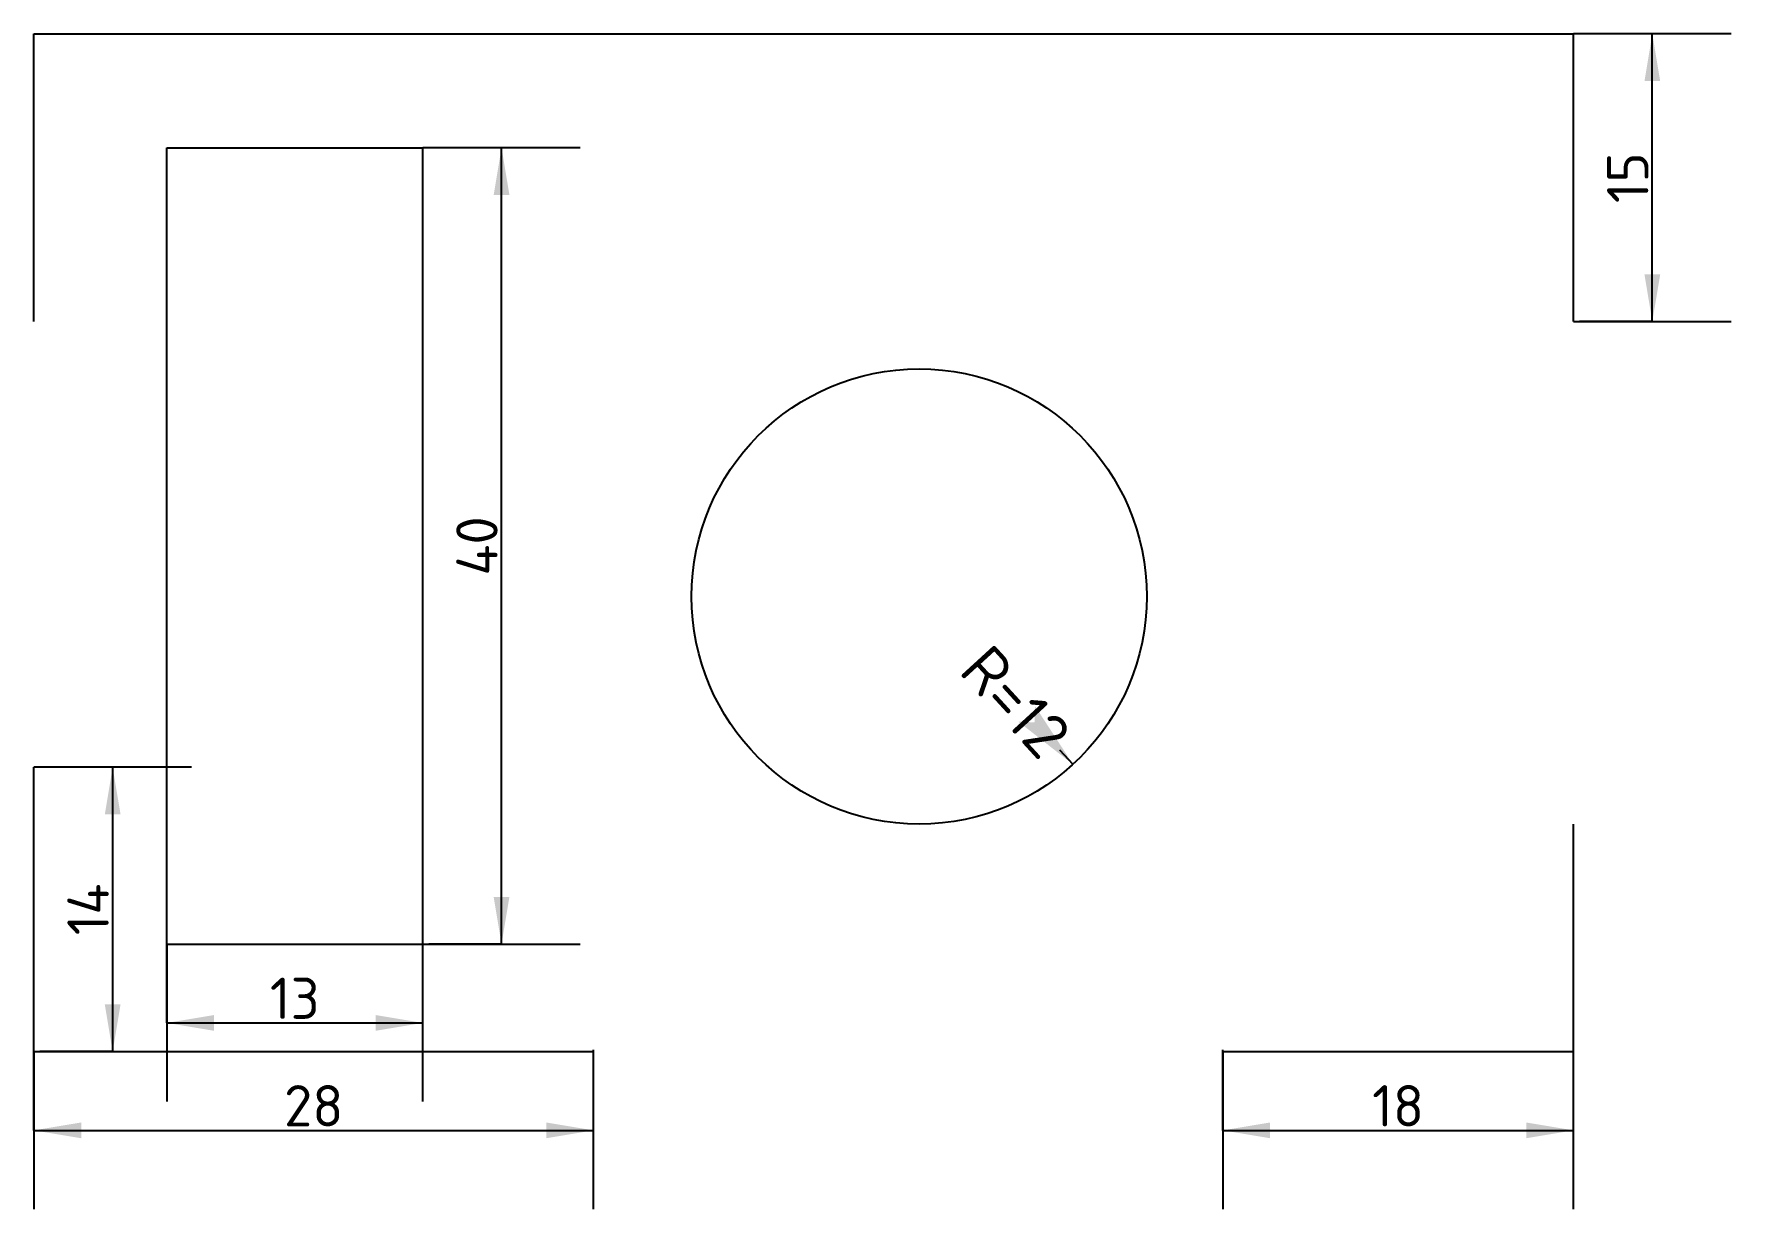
# Model space of a CAD drawing. Extents: x 0 to 86.2, y -8 to 51.7.
import ezdxf
from ezdxf.enums import TextEntityAlignment as Align

# ---------------------------------------------------------------- set-up
doc = ezdxf.new("R2010")
doc.units = 0
doc.layers.add('DIMENSIONS', color=1, linetype='CONTINUOUS')
doc.styles.add('ISOCPEUR', font='isocpeur.ttf')

# ---------------------------------------------------------------- blocks, each defined once
blk = doc.blocks.new('DIMTICK_ARROW')
at = {"color": 5}
blk.add_line((0, 0.5), (0, -0.5), dxfattribs=at)
at = {"color": 7}
blk.add_solid([(0, 0), (0.3, 0.05), (0.3, -0.05)], dxfattribs=at)
blk = doc.blocks.new('DIMTICK_RADIUS')
at = {"color": 7}
blk.add_solid([(0, 0), (0.3, 0.05), (0.3, -0.05), (0.25, 0)], dxfattribs=at)

msp = doc.modelspace()

# ---------------------------------------------------------------- linework, layer by layer
at = {"color": 3}
for p, q in [((0, 51.723), (78.227, 51.723)), ((0, 37.106), (0, 51.723)), ((0, 37.106), (0, 51.723)), ((0, 37.106), (0, 51.723)), ((0, 51.723), (78.227, 51.723)), ((78.227, 37.106), (78.227, 51.723)), ((78.227, 37.106), (78.227, 51.723)), ((78.227, 37.106), (78.227, 51.723)), ((6.746, 45.94), (19.758, 45.94)), ((6.746, 5.461), (6.746, 45.94)), ((6.746, 5.461), (6.746, 45.94)), ((6.746, 45.94), (19.758, 45.94)), ((19.758, 5.461), (19.758, 45.94)), ((19.758, 5.461), (19.758, 45.94)), ((19.758, 5.461), (19.758, 45.94)), ((0, 0), (0, 14.457)), ((0, 0), (0, 14.457)), ((0, 0), (0, 14.457)), ((78.227, 0), (78.227, 11.565)), ((78.227, 0), (78.227, 11.565)), ((6.746, 5.461), (19.758, 5.461)), ((6.746, 5.461), (19.758, 5.461)), ((6.746, 5.461), (19.758, 5.461)), ((0, 0), (28.432, 0)), ((0, 0), (28.432, 0)), ((0, 0), (28.432, 0)), ((60.397, 0), (78.227, 0)), ((60.397, 0), (78.227, 0)), ((60.397, 0), (78.227, 0))]:
    msp.add_line(p, q, dxfattribs=at)
msp.add_circle((44.977, 23.131), 11.565, dxfattribs=at)
at = {"layer": 'DIMENSIONS', "color": 5}
for p, q in [((82.227, 51.723), (78.527, 51.723)), ((82.227, 51.723), (78.527, 51.723)), ((82.227, 51.723), (78.527, 51.723)), ((82.227, 51.723), (78.527, 51.723)), ((82.227, 51.723), (78.527, 51.723)), ((82.227, 51.723), (78.527, 51.723)), ((82.227, 51.723), (78.527, 51.723)), ((82.227, 51.723), (78.527, 51.723)), ((82.227, 51.723), (78.527, 51.723)), ((82.227, 51.723), (78.527, 51.723)), ((82.227, 51.723), (78.527, 51.723)), ((82.227, 51.723), (78.527, 51.723)), ((82.227, 51.723), (78.527, 51.723)), ((82.227, 51.723), (78.527, 51.723)), ((82.227, 51.723), (78.527, 51.723)), ((82.227, 51.723), (78.527, 51.723)), ((82.227, 51.723), (78.527, 51.723)), ((82.227, 51.723), (78.527, 51.723)), ((82.227, 51.723), (78.527, 51.723)), ((82.227, 51.723), (78.527, 51.723)), ((82.227, 51.723), (78.527, 51.723)), ((82.227, 51.723), (78.527, 51.723)), ((82.227, 51.723), (78.527, 51.723)), ((82.227, 51.723), (78.527, 51.723)), ((82.227, 51.723), (78.527, 51.723)), ((82.227, 51.723), (78.527, 51.723)), ((82.227, 51.723), (78.527, 51.723)), ((82.227, 51.723), (78.527, 51.723)), ((82.227, 51.723), (78.527, 51.723)), ((23.758, 45.94), (20.058, 45.94)), ((23.758, 45.94), (20.058, 45.94)), ((23.758, 45.94), (20.058, 45.94)), ((23.758, 45.94), (20.058, 45.94)), ((23.758, 45.94), (20.058, 45.94)), ((23.758, 45.94), (20.058, 45.94)), ((23.758, 45.94), (20.058, 45.94)), ((23.758, 45.94), (20.058, 45.94)), ((23.758, 45.94), (20.058, 45.94)), ((23.758, 45.94), (20.058, 45.94)), ((23.758, 45.94), (20.058, 45.94)), ((23.758, 45.94), (20.058, 45.94)), ((23.758, 45.94), (20.058, 45.94)), ((23.758, 45.94), (20.058, 45.94)), ((23.758, 45.94), (20.058, 45.94)), ((23.758, 45.94), (20.058, 45.94)), ((23.758, 45.94), (20.058, 45.94)), ((23.758, 45.94), (20.058, 45.94)), ((23.758, 45.94), (20.058, 45.94)), ((23.758, 45.94), (20.058, 45.94)), ((23.758, 45.94), (20.058, 45.94)), ((23.758, 45.94), (20.058, 45.94)), ((23.758, 45.94), (20.058, 45.94)), ((23.758, 45.94), (20.058, 45.94)), ((23.758, 45.94), (20.058, 45.94)), ((23.758, 45.94), (20.058, 45.94)), ((23.758, 45.94), (20.058, 45.94)), ((23.758, 45.94), (20.058, 45.94)), ((23.758, 45.94), (20.058, 45.94)), ((23.758, 45.94), (20.058, 45.94)), ((23.758, 45.94), (20.058, 45.94)), ((23.758, 45.94), (20.058, 45.94)), ((23.758, 45.94), (20.058, 45.94)), ((23.758, 45.94), (20.058, 45.94)), ((23.758, 45.94), (20.058, 45.94)), ((23.758, 45.94), (20.058, 45.94)), ((23.758, 45.94), (20.058, 45.94)), ((23.758, 45.94), (20.058, 45.94)), ((23.758, 45.94), (20.058, 45.94)), ((23.758, 45.94), (20.058, 45.94)), ((23.758, 45.94), (20.058, 45.94)), ((82.227, 37.106), (78.527, 37.106)), ((82.227, 37.106), (78.527, 37.106)), ((82.227, 37.106), (78.527, 37.106)), ((82.227, 37.106), (78.527, 37.106)), ((82.227, 37.106), (78.527, 37.106)), ((82.227, 37.106), (78.527, 37.106)), ((82.227, 37.106), (78.527, 37.106)), ((82.227, 37.106), (78.527, 37.106)), ((82.227, 37.106), (78.527, 37.106)), ((82.227, 37.106), (78.527, 37.106)), ((82.227, 37.106), (78.527, 37.106)), ((82.227, 37.106), (78.527, 37.106)), ((82.227, 37.106), (78.527, 37.106)), ((82.227, 37.106), (78.527, 37.106)), ((82.227, 37.106), (78.527, 37.106)), ((82.227, 37.106), (78.527, 37.106)), ((82.227, 37.106), (78.527, 37.106)), ((82.227, 37.106), (78.527, 37.106)), ((82.227, 37.106), (78.527, 37.106)), ((82.227, 37.106), (78.527, 37.106)), ((82.227, 37.106), (78.527, 37.106)), ((82.227, 37.106), (78.527, 37.106)), ((82.227, 37.106), (78.527, 37.106)), ((82.227, 37.106), (78.527, 37.106)), ((82.227, 37.106), (78.527, 37.106)), ((82.227, 37.106), (78.527, 37.106)), ((82.227, 37.106), (78.527, 37.106)), ((82.227, 37.106), (78.527, 37.106)), ((82.227, 37.106), (78.527, 37.106)), ((4, 14.457), (0.3, 14.457)), ((4, 14.457), (0.3, 14.457)), ((4, 14.457), (0.3, 14.457)), ((4, 14.457), (0.3, 14.457)), ((4, 14.457), (0.3, 14.457)), ((4, 14.457), (0.3, 14.457)), ((4, 14.457), (0.3, 14.457)), ((4, 14.457), (0.3, 14.457)), ((4, 14.457), (0.3, 14.457)), ((4, 14.457), (0.3, 14.457)), ((4, 14.457), (0.3, 14.457)), ((4, 14.457), (0.3, 14.457)), ((4, 14.457), (0.3, 14.457)), ((4, 14.457), (0.3, 14.457)), ((4, 14.457), (0.3, 14.457)), ((4, 14.457), (0.3, 14.457)), ((4, 14.457), (0.3, 14.457)), ((6.746, 1.461), (6.746, 5.561)), ((6.746, 1.461), (6.746, 5.561)), ((6.746, 1.461), (6.746, 5.561)), ((6.746, 1.461), (6.746, 5.561)), ((6.746, 1.461), (6.746, 5.561)), ((6.746, 1.461), (6.746, 5.561)), ((6.746, 1.461), (6.746, 5.561)), ((6.746, 1.461), (6.746, 5.561)), ((6.746, 1.461), (6.746, 5.561)), ((6.746, 1.461), (6.746, 5.561)), ((6.746, 1.461), (6.746, 5.561)), ((6.746, 1.461), (6.746, 5.561)), ((6.746, 1.461), (6.746, 5.561)), ((6.746, 1.461), (6.746, 5.561)), ((6.746, 1.461), (6.746, 5.561)), ((6.746, 1.461), (6.746, 5.561)), ((6.746, 1.461), (6.746, 5.561)), ((6.746, 1.461), (6.746, 5.561)), ((6.746, 1.461), (6.746, 5.561)), ((6.746, 1.461), (6.746, 5.561)), ((6.746, 1.461), (6.746, 5.561)), ((6.746, 1.461), (6.746, 5.561)), ((6.746, 1.461), (6.746, 5.561)), ((19.758, 1.461), (19.758, 5.561)), ((19.758, 1.461), (19.758, 5.561)), ((19.758, 1.461), (19.758, 5.561)), ((19.758, 1.461), (19.758, 5.561)), ((19.758, 1.461), (19.758, 5.561)), ((19.758, 1.461), (19.758, 5.561)), ((19.758, 1.461), (19.758, 5.561)), ((19.758, 1.461), (19.758, 5.561)), ((19.758, 1.461), (19.758, 5.561)), ((19.758, 1.461), (19.758, 5.561)), ((19.758, 1.461), (19.758, 5.561)), ((19.758, 1.461), (19.758, 5.561)), ((19.758, 1.461), (19.758, 5.561)), ((19.758, 1.461), (19.758, 5.561)), ((19.758, 1.461), (19.758, 5.561)), ((19.758, 1.461), (19.758, 5.561)), ((19.758, 1.461), (19.758, 5.561)), ((19.758, 1.461), (19.758, 5.561)), ((19.758, 1.461), (19.758, 5.561)), ((19.758, 1.461), (19.758, 5.561)), ((19.758, 1.461), (19.758, 5.561)), ((19.758, 1.461), (19.758, 5.561)), ((19.758, 1.461), (19.758, 5.561)), ((23.758, 5.461), (20.058, 5.461)), ((23.758, 5.461), (20.058, 5.461)), ((23.758, 5.461), (20.058, 5.461)), ((23.758, 5.461), (20.058, 5.461)), ((23.758, 5.461), (20.058, 5.461)), ((23.758, 5.461), (20.058, 5.461)), ((23.758, 5.461), (20.058, 5.461)), ((23.758, 5.461), (20.058, 5.461)), ((23.758, 5.461), (20.058, 5.461)), ((23.758, 5.461), (20.058, 5.461)), ((23.758, 5.461), (20.058, 5.461)), ((23.758, 5.461), (20.058, 5.461)), ((23.758, 5.461), (20.058, 5.461)), ((23.758, 5.461), (20.058, 5.461)), ((23.758, 5.461), (20.058, 5.461)), ((23.758, 5.461), (20.058, 5.461)), ((23.758, 5.461), (20.058, 5.461)), ((23.758, 5.461), (20.058, 5.461)), ((23.758, 5.461), (20.058, 5.461)), ((23.758, 5.461), (20.058, 5.461)), ((23.758, 5.461), (20.058, 5.461)), ((23.758, 5.461), (20.058, 5.461)), ((23.758, 5.461), (20.058, 5.461)), ((23.758, 5.461), (20.058, 5.461)), ((23.758, 5.461), (20.058, 5.461)), ((23.758, 5.461), (20.058, 5.461)), ((23.758, 5.461), (20.058, 5.461)), ((23.758, 5.461), (20.058, 5.461)), ((23.758, 5.461), (20.058, 5.461)), ((23.758, 5.461), (20.058, 5.461)), ((23.758, 5.461), (20.058, 5.461)), ((23.758, 5.461), (20.058, 5.461)), ((23.758, 5.461), (20.058, 5.461)), ((23.758, 5.461), (20.058, 5.461)), ((23.758, 5.461), (20.058, 5.461)), ((23.758, 5.461), (20.058, 5.461)), ((23.758, 5.461), (20.058, 5.461)), ((23.758, 5.461), (20.058, 5.461)), ((23.758, 5.461), (20.058, 5.461)), ((23.758, 5.461), (20.058, 5.461)), ((23.758, 5.461), (20.058, 5.461)), ((0, -4), (0, 0.1)), ((0, -4), (0, 0.1)), ((0, -4), (0, 0.1)), ((0, -4), (0, 0.1)), ((0, -4), (0, 0.1)), ((0, -4), (0, 0.1)), ((0, -4), (0, 0.1)), ((0, -4), (0, 0.1)), ((0, -4), (0, 0.1)), ((0, -4), (0, 0.1)), ((0, -4), (0, 0.1)), ((0, -4), (0, 0.1)), ((0, -4), (0, 0.1)), ((0, -4), (0, 0.1)), ((0, -4), (0, 0.1)), ((0, -4), (0, 0.1)), ((0, -4), (0, 0.1)), ((0, -4), (0, 0.1)), ((0, -4), (0, 0.1)), ((0, -4), (0, 0.1)), ((0, -4), (0, 0.1)), ((0, -4), (0, 0.1)), ((0, -4), (0, 0.1)), ((0, -4), (0, 0.1)), ((0, -4), (0, 0.1)), ((0, -4), (0, 0.1)), ((0, -4), (0, 0.1)), ((0, -4), (0, 0.1)), ((0, -4), (0, 0.1)), ((0, -4), (0, 0.1)), ((0, -4), (0, 0.1)), ((0, -4), (0, 0.1)), ((0, -4), (0, 0.1)), ((0, -4), (0, 0.1)), ((0, -4), (0, 0.1)), ((0, -4), (0, 0.1)), ((0, -4), (0, 0.1)), ((0, -4), (0, 0.1)), ((0, -4), (0, 0.1)), ((0, -4), (0, 0.1)), ((0, -4), (0, 0.1)), ((0, -4), (0, 0.1)), ((0, -4), (0, 0.1)), ((0, -4), (0, 0.1)), ((0, -4), (0, 0.1)), ((0, -4), (0, 0.1)), ((0, -4), (0, 0.1)), ((0, -4), (0, 0.1)), ((0, -4), (0, 0.1)), ((0, -4), (0, 0.1)), ((0, -4), (0, 0.1)), ((0, -4), (0, 0.1)), ((0, -4), (0, 0.1)), ((0, -4), (0, 0.1)), ((0, -4), (0, 0.1)), ((0, -4), (0, 0.1)), ((0, -4), (0, 0.1)), ((28.432, -4), (28.432, 0.1)), ((28.432, -4), (28.432, 0.1)), ((28.432, -4), (28.432, 0.1)), ((28.432, -4), (28.432, 0.1)), ((28.432, -4), (28.432, 0.1)), ((28.432, -4), (28.432, 0.1)), ((28.432, -4), (28.432, 0.1)), ((28.432, -4), (28.432, 0.1)), ((28.432, -4), (28.432, 0.1)), ((28.432, -4), (28.432, 0.1)), ((28.432, -4), (28.432, 0.1)), ((28.432, -4), (28.432, 0.1)), ((28.432, -4), (28.432, 0.1)), ((28.432, -4), (28.432, 0.1)), ((28.432, -4), (28.432, 0.1)), ((28.432, -4), (28.432, 0.1)), ((28.432, -4), (28.432, 0.1)), ((28.432, -4), (28.432, 0.1)), ((28.432, -4), (28.432, 0.1)), ((28.432, -4), (28.432, 0.1)), ((28.432, -4), (28.432, 0.1)), ((28.432, -4), (28.432, 0.1)), ((28.432, -4), (28.432, 0.1)), ((28.432, -4), (28.432, 0.1)), ((28.432, -4), (28.432, 0.1)), ((28.432, -4), (28.432, 0.1)), ((28.432, -4), (28.432, 0.1)), ((28.432, -4), (28.432, 0.1)), ((28.432, -4), (28.432, 0.1)), ((28.432, -4), (28.432, 0.1)), ((28.432, -4), (28.432, 0.1)), ((28.432, -4), (28.432, 0.1)), ((28.432, -4), (28.432, 0.1)), ((28.432, -4), (28.432, 0.1)), ((28.432, -4), (28.432, 0.1)), ((28.432, -4), (28.432, 0.1)), ((28.432, -4), (28.432, 0.1)), ((28.432, -4), (28.432, 0.1)), ((28.432, -4), (28.432, 0.1)), ((28.432, -4), (28.432, 0.1)), ((28.432, -4), (28.432, 0.1)), ((28.432, -4), (28.432, 0.1)), ((28.432, -4), (28.432, 0.1)), ((28.432, -4), (28.432, 0.1)), ((28.432, -4), (28.432, 0.1)), ((28.432, -4), (28.432, 0.1)), ((28.432, -4), (28.432, 0.1)), ((28.432, -4), (28.432, 0.1)), ((28.432, -4), (28.432, 0.1)), ((28.432, -4), (28.432, 0.1)), ((28.432, -4), (28.432, 0.1)), ((28.432, -4), (28.432, 0.1)), ((28.432, -4), (28.432, 0.1)), ((28.432, -4), (28.432, 0.1)), ((28.432, -4), (28.432, 0.1)), ((28.432, -4), (28.432, 0.1)), ((28.432, -4), (28.432, 0.1)), ((60.397, -4), (60.397, 0.1)), ((60.397, -4), (60.397, 0.1)), ((60.397, -4), (60.397, 0.1)), ((60.397, -4), (60.397, 0.1)), ((60.397, -4), (60.397, 0.1)), ((60.397, -4), (60.397, 0.1)), ((60.397, -4), (60.397, 0.1)), ((60.397, -4), (60.397, 0.1)), ((60.397, -4), (60.397, 0.1)), ((60.397, -4), (60.397, 0.1)), ((60.397, -4), (60.397, 0.1)), ((60.397, -4), (60.397, 0.1)), ((60.397, -4), (60.397, 0.1)), ((60.397, -4), (60.397, 0.1)), ((60.397, -4), (60.397, 0.1)), ((60.397, -4), (60.397, 0.1)), ((60.397, -4), (60.397, 0.1)), ((60.397, -4), (60.397, 0.1)), ((60.397, -4), (60.397, 0.1)), ((60.397, -4), (60.397, 0.1)), ((60.397, -4), (60.397, 0.1)), ((60.397, -4), (60.397, 0.1)), ((60.397, -4), (60.397, 0.1)), ((60.397, -4), (60.397, 0.1)), ((60.397, -4), (60.397, 0.1)), ((78.227, -4), (78.227, 0.1)), ((78.227, -4), (78.227, 0.1)), ((78.227, -4), (78.227, 0.1)), ((78.227, -4), (78.227, 0.1)), ((78.227, -4), (78.227, 0.1)), ((78.227, -4), (78.227, 0.1)), ((78.227, -4), (78.227, 0.1)), ((78.227, -4), (78.227, 0.1)), ((78.227, -4), (78.227, 0.1)), ((78.227, -4), (78.227, 0.1)), ((78.227, -4), (78.227, 0.1)), ((78.227, -4), (78.227, 0.1)), ((78.227, -4), (78.227, 0.1)), ((78.227, -4), (78.227, 0.1)), ((78.227, -4), (78.227, 0.1)), ((78.227, -4), (78.227, 0.1)), ((78.227, -4), (78.227, 0.1)), ((78.227, -4), (78.227, 0.1)), ((78.227, -4), (78.227, 0.1)), ((78.227, -4), (78.227, 0.1)), ((78.227, -4), (78.227, 0.1)), ((78.227, -4), (78.227, 0.1)), ((78.227, -4), (78.227, 0.1)), ((78.227, -4), (78.227, 0.1)), ((78.227, -4), (78.227, 0.1)), ((4, 0), (0.3, 0)), ((4, 0), (0.3, 0)), ((4, 0), (0.3, 0)), ((4, 0), (0.3, 0)), ((4, 0), (0.3, 0)), ((4, 0), (0.3, 0)), ((4, 0), (0.3, 0)), ((4, 0), (0.3, 0)), ((4, 0), (0.3, 0)), ((4, 0), (0.3, 0)), ((4, 0), (0.3, 0)), ((4, 0), (0.3, 0)), ((4, 0), (0.3, 0)), ((4, 0), (0.3, 0)), ((4, 0), (0.3, 0)), ((4, 0), (0.3, 0)), ((4, 0), (0.3, 0))]:
    msp.add_line(p, q, dxfattribs=at)
at = {"layer": 'DIMENSIONS', "color": 7}
for p, q in [((82.227, 37.106), (82.227, 51.723)), ((82.227, 37.106), (82.227, 51.723)), ((82.227, 37.106), (82.227, 51.723)), ((82.227, 37.106), (82.227, 51.723)), ((82.227, 37.106), (82.227, 51.723)), ((82.227, 37.106), (82.227, 51.723)), ((82.227, 37.106), (82.227, 51.723)), ((82.227, 37.106), (82.227, 51.723)), ((82.227, 37.106), (82.227, 51.723)), ((82.227, 37.106), (82.227, 51.723)), ((82.227, 37.106), (82.227, 51.723)), ((82.227, 37.106), (82.227, 51.723)), ((82.227, 37.106), (82.227, 51.723)), ((82.227, 37.106), (82.227, 51.723)), ((82.227, 37.106), (82.227, 51.723)), ((82.227, 37.106), (82.227, 51.723)), ((82.227, 37.106), (82.227, 51.723)), ((82.227, 37.106), (82.227, 51.723)), ((82.227, 37.106), (82.227, 51.723)), ((82.227, 37.106), (82.227, 51.723)), ((82.227, 37.106), (82.227, 51.723)), ((82.227, 37.106), (82.227, 51.723)), ((82.227, 37.106), (82.227, 51.723)), ((82.227, 37.106), (82.227, 51.723)), ((82.227, 37.106), (82.227, 51.723)), ((82.227, 37.106), (82.227, 51.723)), ((82.227, 37.106), (82.227, 51.723)), ((82.227, 37.106), (82.227, 51.723)), ((82.227, 37.106), (82.227, 51.723)), ((23.758, 5.461), (23.758, 45.94)), ((23.758, 5.461), (23.758, 45.94)), ((23.758, 5.461), (23.758, 45.94)), ((23.758, 5.461), (23.758, 45.94)), ((23.758, 5.461), (23.758, 45.94)), ((23.758, 5.461), (23.758, 45.94)), ((23.758, 5.461), (23.758, 45.94)), ((23.758, 5.461), (23.758, 45.94)), ((23.758, 5.461), (23.758, 45.94)), ((23.758, 5.461), (23.758, 45.94)), ((23.758, 5.461), (23.758, 45.94)), ((23.758, 5.461), (23.758, 45.94)), ((23.758, 5.461), (23.758, 45.94)), ((23.758, 5.461), (23.758, 45.94)), ((23.758, 5.461), (23.758, 45.94)), ((23.758, 5.461), (23.758, 45.94)), ((23.758, 5.461), (23.758, 45.94)), ((23.758, 5.461), (23.758, 45.94)), ((23.758, 5.461), (23.758, 45.94)), ((23.758, 5.461), (23.758, 45.94)), ((23.758, 5.461), (23.758, 45.94)), ((23.758, 5.461), (23.758, 45.94)), ((23.758, 5.461), (23.758, 45.94)), ((23.758, 5.461), (23.758, 45.94)), ((23.758, 5.461), (23.758, 45.94)), ((23.758, 5.461), (23.758, 45.94)), ((23.758, 5.461), (23.758, 45.94)), ((23.758, 5.461), (23.758, 45.94)), ((23.758, 5.461), (23.758, 45.94)), ((23.758, 5.461), (23.758, 45.94)), ((23.758, 5.461), (23.758, 45.94)), ((23.758, 5.461), (23.758, 45.94)), ((23.758, 5.461), (23.758, 45.94)), ((23.758, 5.461), (23.758, 45.94)), ((23.758, 5.461), (23.758, 45.94)), ((23.758, 5.461), (23.758, 45.94)), ((23.758, 5.461), (23.758, 45.94)), ((23.758, 5.461), (23.758, 45.94)), ((23.758, 5.461), (23.758, 45.94)), ((23.758, 5.461), (23.758, 45.94)), ((23.758, 5.461), (23.758, 45.94)), ((52.113, 15.34), (52.789, 14.603)), ((4, 0), (4, 14.457)), ((4, 0), (4, 14.457)), ((4, 0), (4, 14.457)), ((4, 0), (4, 14.457)), ((4, 0), (4, 14.457)), ((4, 0), (4, 14.457)), ((4, 0), (4, 14.457)), ((4, 0), (4, 14.457)), ((4, 0), (4, 14.457)), ((4, 0), (4, 14.457)), ((4, 0), (4, 14.457)), ((4, 0), (4, 14.457)), ((4, 0), (4, 14.457)), ((4, 0), (4, 14.457)), ((4, 0), (4, 14.457)), ((4, 0), (4, 14.457)), ((4, 0), (4, 14.457)), ((6.746, 1.461), (19.758, 1.461)), ((6.746, 1.461), (19.758, 1.461)), ((6.746, 1.461), (19.758, 1.461)), ((6.746, 1.461), (19.758, 1.461)), ((6.746, 1.461), (19.758, 1.461)), ((6.746, 1.461), (19.758, 1.461)), ((6.746, 1.461), (19.758, 1.461)), ((6.746, 1.461), (19.758, 1.461)), ((6.746, 1.461), (19.758, 1.461)), ((6.746, 1.461), (19.758, 1.461)), ((6.746, 1.461), (19.758, 1.461)), ((6.746, 1.461), (19.758, 1.461)), ((6.746, 1.461), (19.758, 1.461)), ((6.746, 1.461), (19.758, 1.461)), ((6.746, 1.461), (19.758, 1.461)), ((6.746, 1.461), (19.758, 1.461)), ((6.746, 1.461), (19.758, 1.461)), ((6.746, 1.461), (19.758, 1.461)), ((6.746, 1.461), (19.758, 1.461)), ((6.746, 1.461), (19.758, 1.461)), ((6.746, 1.461), (19.758, 1.461)), ((6.746, 1.461), (19.758, 1.461)), ((6.746, 1.461), (19.758, 1.461)), ((0, -4), (28.432, -4)), ((0, -4), (28.432, -4)), ((0, -4), (28.432, -4)), ((0, -4), (28.432, -4)), ((0, -4), (28.432, -4)), ((0, -4), (28.432, -4)), ((0, -4), (28.432, -4)), ((0, -4), (28.432, -4)), ((0, -4), (28.432, -4)), ((0, -4), (28.432, -4)), ((0, -4), (28.432, -4)), ((0, -4), (28.432, -4)), ((0, -4), (28.432, -4)), ((0, -4), (28.432, -4)), ((0, -4), (28.432, -4)), ((0, -4), (28.432, -4)), ((0, -4), (28.432, -4)), ((0, -4), (28.432, -4)), ((0, -4), (28.432, -4)), ((0, -4), (28.432, -4)), ((0, -4), (28.432, -4)), ((0, -4), (28.432, -4)), ((0, -4), (28.432, -4)), ((0, -4), (28.432, -4)), ((0, -4), (28.432, -4)), ((0, -4), (28.432, -4)), ((0, -4), (28.432, -4)), ((0, -4), (28.432, -4)), ((0, -4), (28.432, -4)), ((0, -4), (28.432, -4)), ((0, -4), (28.432, -4)), ((0, -4), (28.432, -4)), ((0, -4), (28.432, -4)), ((0, -4), (28.432, -4)), ((0, -4), (28.432, -4)), ((0, -4), (28.432, -4)), ((0, -4), (28.432, -4)), ((0, -4), (28.432, -4)), ((0, -4), (28.432, -4)), ((0, -4), (28.432, -4)), ((0, -4), (28.432, -4)), ((0, -4), (28.432, -4)), ((0, -4), (28.432, -4)), ((0, -4), (28.432, -4)), ((0, -4), (28.432, -4)), ((0, -4), (28.432, -4)), ((0, -4), (28.432, -4)), ((0, -4), (28.432, -4)), ((0, -4), (28.432, -4)), ((0, -4), (28.432, -4)), ((0, -4), (28.432, -4)), ((0, -4), (28.432, -4)), ((0, -4), (28.432, -4)), ((0, -4), (28.432, -4)), ((0, -4), (28.432, -4)), ((0, -4), (28.432, -4)), ((0, -4), (28.432, -4)), ((60.397, -4), (78.227, -4)), ((60.397, -4), (78.227, -4)), ((60.397, -4), (78.227, -4)), ((60.397, -4), (78.227, -4)), ((60.397, -4), (78.227, -4)), ((60.397, -4), (78.227, -4)), ((60.397, -4), (78.227, -4)), ((60.397, -4), (78.227, -4)), ((60.397, -4), (78.227, -4)), ((60.397, -4), (78.227, -4)), ((60.397, -4), (78.227, -4)), ((60.397, -4), (78.227, -4)), ((60.397, -4), (78.227, -4)), ((60.397, -4), (78.227, -4)), ((60.397, -4), (78.227, -4)), ((60.397, -4), (78.227, -4)), ((60.397, -4), (78.227, -4)), ((60.397, -4), (78.227, -4)), ((60.397, -4), (78.227, -4)), ((60.397, -4), (78.227, -4)), ((60.397, -4), (78.227, -4)), ((60.397, -4), (78.227, -4)), ((60.397, -4), (78.227, -4)), ((60.397, -4), (78.227, -4)), ((60.397, -4), (78.227, -4))]:
    msp.add_line(p, q, dxfattribs=at)

# ---------------------------------------------------------------- block references
at = {"layer": 'DIMENSIONS'}
for name, p, xscale, yscale, rotation in [('DIMTICK_ARROW', (82.227, 51.723), 8, 8, 270), ('DIMTICK_ARROW', (82.227, 51.723), 8, 8, 270), ('DIMTICK_ARROW', (82.227, 51.723), 8, 8, 270), ('DIMTICK_ARROW', (82.227, 51.723), 8, 8, 270), ('DIMTICK_ARROW', (82.227, 51.723), 8, 8, 270), ('DIMTICK_ARROW', (82.227, 51.723), 8, 8, 270), ('DIMTICK_ARROW', (82.227, 51.723), 8, 8, 270), ('DIMTICK_ARROW', (82.227, 51.723), 8, 8, 270), ('DIMTICK_ARROW', (82.227, 51.723), 8, 8, 270), ('DIMTICK_ARROW', (82.227, 51.723), 8, 8, 270), ('DIMTICK_ARROW', (82.227, 51.723), 8, 8, 270), ('DIMTICK_ARROW', (82.227, 51.723), 8, 8, 270), ('DIMTICK_ARROW', (82.227, 51.723), 8, 8, 270), ('DIMTICK_ARROW', (82.227, 51.723), 8, 8, 270), ('DIMTICK_ARROW', (82.227, 51.723), 8, 8, 270), ('DIMTICK_ARROW', (82.227, 51.723), 8, 8, 270), ('DIMTICK_ARROW', (82.227, 51.723), 8, 8, 270), ('DIMTICK_ARROW', (82.227, 51.723), 8, 8, 270), ('DIMTICK_ARROW', (82.227, 51.723), 8, 8, 270), ('DIMTICK_ARROW', (82.227, 51.723), 8, 8, 270), ('DIMTICK_ARROW', (82.227, 51.723), 8, 8, 270), ('DIMTICK_ARROW', (82.227, 51.723), 8, 8, 270), ('DIMTICK_ARROW', (82.227, 51.723), 8, 8, 270), ('DIMTICK_ARROW', (82.227, 51.723), 8, 8, 270), ('DIMTICK_ARROW', (82.227, 51.723), 8, 8, 270), ('DIMTICK_ARROW', (82.227, 51.723), 8, 8, 270), ('DIMTICK_ARROW', (82.227, 51.723), 8, 8, 270), ('DIMTICK_ARROW', (82.227, 51.723), 8, 8, 270), ('DIMTICK_ARROW', (82.227, 51.723), 8, 8, 270), ('DIMTICK_ARROW', (23.758, 45.94), 8, 8, 270), ('DIMTICK_ARROW', (23.758, 45.94), 8, 8, 270), ('DIMTICK_ARROW', (23.758, 45.94), 8, 8, 270), ('DIMTICK_ARROW', (23.758, 45.94), 8, 8, 270), ('DIMTICK_ARROW', (23.758, 45.94), 8, 8, 270), ('DIMTICK_ARROW', (23.758, 45.94), 8, 8, 270), ('DIMTICK_ARROW', (23.758, 45.94), 8, 8, 270), ('DIMTICK_ARROW', (23.758, 45.94), 8, 8, 270), ('DIMTICK_ARROW', (23.758, 45.94), 8, 8, 270), ('DIMTICK_ARROW', (23.758, 45.94), 8, 8, 270), ('DIMTICK_ARROW', (23.758, 45.94), 8, 8, 270), ('DIMTICK_ARROW', (23.758, 45.94), 8, 8, 270), ('DIMTICK_ARROW', (23.758, 45.94), 8, 8, 270), ('DIMTICK_ARROW', (23.758, 45.94), 8, 8, 270), ('DIMTICK_ARROW', (23.758, 45.94), 8, 8, 270), ('DIMTICK_ARROW', (23.758, 45.94), 8, 8, 270), ('DIMTICK_ARROW', (23.758, 45.94), 8, 8, 270), ('DIMTICK_ARROW', (23.758, 45.94), 8, 8, 270), ('DIMTICK_ARROW', (23.758, 45.94), 8, 8, 270), ('DIMTICK_ARROW', (23.758, 45.94), 8, 8, 270), ('DIMTICK_ARROW', (23.758, 45.94), 8, 8, 270), ('DIMTICK_ARROW', (23.758, 45.94), 8, 8, 270), ('DIMTICK_ARROW', (23.758, 45.94), 8, 8, 270), ('DIMTICK_ARROW', (23.758, 45.94), 8, 8, 270), ('DIMTICK_ARROW', (23.758, 45.94), 8, 8, 270), ('DIMTICK_ARROW', (23.758, 45.94), 8, 8, 270), ('DIMTICK_ARROW', (23.758, 45.94), 8, 8, 270), ('DIMTICK_ARROW', (23.758, 45.94), 8, 8, 270), ('DIMTICK_ARROW', (23.758, 45.94), 8, 8, 270), ('DIMTICK_ARROW', (23.758, 45.94), 8, 8, 270), ('DIMTICK_ARROW', (23.758, 45.94), 8, 8, 270), ('DIMTICK_ARROW', (23.758, 45.94), 8, 8, 270), ('DIMTICK_ARROW', (23.758, 45.94), 8, 8, 270), ('DIMTICK_ARROW', (23.758, 45.94), 8, 8, 270), ('DIMTICK_ARROW', (23.758, 45.94), 8, 8, 270), ('DIMTICK_ARROW', (23.758, 45.94), 8, 8, 270), ('DIMTICK_ARROW', (23.758, 45.94), 8, 8, 270), ('DIMTICK_ARROW', (23.758, 45.94), 8, 8, 270), ('DIMTICK_ARROW', (23.758, 45.94), 8, 8, 270), ('DIMTICK_ARROW', (23.758, 45.94), 8, 8, 270), ('DIMTICK_ARROW', (23.758, 45.94), 8, 8, 270), ('DIMTICK_ARROW', (82.227, 37.106), 8, 8, 90), ('DIMTICK_ARROW', (82.227, 37.106), 8, 8, 90), ('DIMTICK_ARROW', (82.227, 37.106), 8, 8, 90), ('DIMTICK_ARROW', (82.227, 37.106), 8, 8, 90), ('DIMTICK_ARROW', (82.227, 37.106), 8, 8, 90), ('DIMTICK_ARROW', (82.227, 37.106), 8, 8, 90), ('DIMTICK_ARROW', (82.227, 37.106), 8, 8, 90), ('DIMTICK_ARROW', (82.227, 37.106), 8, 8, 90), ('DIMTICK_ARROW', (82.227, 37.106), 8, 8, 90), ('DIMTICK_ARROW', (82.227, 37.106), 8, 8, 90), ('DIMTICK_ARROW', (82.227, 37.106), 8, 8, 90), ('DIMTICK_ARROW', (82.227, 37.106), 8, 8, 90), ('DIMTICK_ARROW', (82.227, 37.106), 8, 8, 90), ('DIMTICK_ARROW', (82.227, 37.106), 8, 8, 90), ('DIMTICK_ARROW', (82.227, 37.106), 8, 8, 90), ('DIMTICK_ARROW', (82.227, 37.106), 8, 8, 90), ('DIMTICK_ARROW', (82.227, 37.106), 8, 8, 90), ('DIMTICK_ARROW', (82.227, 37.106), 8, 8, 90), ('DIMTICK_ARROW', (82.227, 37.106), 8, 8, 90), ('DIMTICK_ARROW', (82.227, 37.106), 8, 8, 90), ('DIMTICK_ARROW', (82.227, 37.106), 8, 8, 90), ('DIMTICK_ARROW', (82.227, 37.106), 8, 8, 90), ('DIMTICK_ARROW', (82.227, 37.106), 8, 8, 90), ('DIMTICK_ARROW', (82.227, 37.106), 8, 8, 90), ('DIMTICK_ARROW', (82.227, 37.106), 8, 8, 90), ('DIMTICK_ARROW', (82.227, 37.106), 8, 8, 90), ('DIMTICK_ARROW', (82.227, 37.106), 8, 8, 90), ('DIMTICK_ARROW', (82.227, 37.106), 8, 8, 90), ('DIMTICK_ARROW', (82.227, 37.106), 8, 8, 90), ('DIMTICK_RADIUS', (52.789, 14.603), 11.565425678182438, 11.565425678182438, 132.49012916860244), ('DIMTICK_ARROW', (4, 14.457), 8, 8, 270), ('DIMTICK_ARROW', (4, 14.457), 8, 8, 270), ('DIMTICK_ARROW', (4, 14.457), 8, 8, 270), ('DIMTICK_ARROW', (4, 14.457), 8, 8, 270), ('DIMTICK_ARROW', (4, 14.457), 8, 8, 270), ('DIMTICK_ARROW', (4, 14.457), 8, 8, 270), ('DIMTICK_ARROW', (4, 14.457), 8, 8, 270), ('DIMTICK_ARROW', (4, 14.457), 8, 8, 270), ('DIMTICK_ARROW', (4, 14.457), 8, 8, 270), ('DIMTICK_ARROW', (4, 14.457), 8, 8, 270), ('DIMTICK_ARROW', (4, 14.457), 8, 8, 270), ('DIMTICK_ARROW', (4, 14.457), 8, 8, 270), ('DIMTICK_ARROW', (4, 14.457), 8, 8, 270), ('DIMTICK_ARROW', (4, 14.457), 8, 8, 270), ('DIMTICK_ARROW', (4, 14.457), 8, 8, 270), ('DIMTICK_ARROW', (4, 14.457), 8, 8, 270), ('DIMTICK_ARROW', (4, 14.457), 8, 8, 270), ('DIMTICK_ARROW', (23.758, 5.461), 8, 8, 90), ('DIMTICK_ARROW', (23.758, 5.461), 8, 8, 90), ('DIMTICK_ARROW', (23.758, 5.461), 8, 8, 90), ('DIMTICK_ARROW', (23.758, 5.461), 8, 8, 90), ('DIMTICK_ARROW', (23.758, 5.461), 8, 8, 90), ('DIMTICK_ARROW', (23.758, 5.461), 8, 8, 90), ('DIMTICK_ARROW', (23.758, 5.461), 8, 8, 90), ('DIMTICK_ARROW', (23.758, 5.461), 8, 8, 90), ('DIMTICK_ARROW', (23.758, 5.461), 8, 8, 90), ('DIMTICK_ARROW', (23.758, 5.461), 8, 8, 90), ('DIMTICK_ARROW', (23.758, 5.461), 8, 8, 90), ('DIMTICK_ARROW', (23.758, 5.461), 8, 8, 90), ('DIMTICK_ARROW', (23.758, 5.461), 8, 8, 90), ('DIMTICK_ARROW', (23.758, 5.461), 8, 8, 90), ('DIMTICK_ARROW', (23.758, 5.461), 8, 8, 90), ('DIMTICK_ARROW', (23.758, 5.461), 8, 8, 90), ('DIMTICK_ARROW', (23.758, 5.461), 8, 8, 90), ('DIMTICK_ARROW', (23.758, 5.461), 8, 8, 90), ('DIMTICK_ARROW', (23.758, 5.461), 8, 8, 90), ('DIMTICK_ARROW', (23.758, 5.461), 8, 8, 90), ('DIMTICK_ARROW', (23.758, 5.461), 8, 8, 90), ('DIMTICK_ARROW', (23.758, 5.461), 8, 8, 90), ('DIMTICK_ARROW', (23.758, 5.461), 8, 8, 90), ('DIMTICK_ARROW', (23.758, 5.461), 8, 8, 90), ('DIMTICK_ARROW', (23.758, 5.461), 8, 8, 90), ('DIMTICK_ARROW', (23.758, 5.461), 8, 8, 90), ('DIMTICK_ARROW', (23.758, 5.461), 8, 8, 90), ('DIMTICK_ARROW', (23.758, 5.461), 8, 8, 90), ('DIMTICK_ARROW', (23.758, 5.461), 8, 8, 90), ('DIMTICK_ARROW', (23.758, 5.461), 8, 8, 90), ('DIMTICK_ARROW', (23.758, 5.461), 8, 8, 90), ('DIMTICK_ARROW', (23.758, 5.461), 8, 8, 90), ('DIMTICK_ARROW', (23.758, 5.461), 8, 8, 90), ('DIMTICK_ARROW', (23.758, 5.461), 8, 8, 90), ('DIMTICK_ARROW', (23.758, 5.461), 8, 8, 90), ('DIMTICK_ARROW', (23.758, 5.461), 8, 8, 90), ('DIMTICK_ARROW', (23.758, 5.461), 8, 8, 90), ('DIMTICK_ARROW', (23.758, 5.461), 8, 8, 90), ('DIMTICK_ARROW', (23.758, 5.461), 8, 8, 90), ('DIMTICK_ARROW', (23.758, 5.461), 8, 8, 90), ('DIMTICK_ARROW', (23.758, 5.461), 8, 8, 90), ('DIMTICK_ARROW', (19.758, 1.461), 8, 8, 180), ('DIMTICK_ARROW', (19.758, 1.461), 8, 8, 180), ('DIMTICK_ARROW', (19.758, 1.461), 8, 8, 180), ('DIMTICK_ARROW', (19.758, 1.461), 8, 8, 180), ('DIMTICK_ARROW', (19.758, 1.461), 8, 8, 180), ('DIMTICK_ARROW', (19.758, 1.461), 8, 8, 180), ('DIMTICK_ARROW', (19.758, 1.461), 8, 8, 180), ('DIMTICK_ARROW', (19.758, 1.461), 8, 8, 180), ('DIMTICK_ARROW', (19.758, 1.461), 8, 8, 180), ('DIMTICK_ARROW', (19.758, 1.461), 8, 8, 180), ('DIMTICK_ARROW', (19.758, 1.461), 8, 8, 180), ('DIMTICK_ARROW', (19.758, 1.461), 8, 8, 180), ('DIMTICK_ARROW', (19.758, 1.461), 8, 8, 180), ('DIMTICK_ARROW', (19.758, 1.461), 8, 8, 180), ('DIMTICK_ARROW', (19.758, 1.461), 8, 8, 180), ('DIMTICK_ARROW', (19.758, 1.461), 8, 8, 180), ('DIMTICK_ARROW', (19.758, 1.461), 8, 8, 180), ('DIMTICK_ARROW', (19.758, 1.461), 8, 8, 180), ('DIMTICK_ARROW', (19.758, 1.461), 8, 8, 180), ('DIMTICK_ARROW', (19.758, 1.461), 8, 8, 180), ('DIMTICK_ARROW', (19.758, 1.461), 8, 8, 180), ('DIMTICK_ARROW', (19.758, 1.461), 8, 8, 180), ('DIMTICK_ARROW', (19.758, 1.461), 8, 8, 180), ('DIMTICK_ARROW', (4, 0), 8, 8, 90), ('DIMTICK_ARROW', (4, 0), 8, 8, 90), ('DIMTICK_ARROW', (4, 0), 8, 8, 90), ('DIMTICK_ARROW', (4, 0), 8, 8, 90), ('DIMTICK_ARROW', (4, 0), 8, 8, 90), ('DIMTICK_ARROW', (4, 0), 8, 8, 90), ('DIMTICK_ARROW', (4, 0), 8, 8, 90), ('DIMTICK_ARROW', (4, 0), 8, 8, 90), ('DIMTICK_ARROW', (4, 0), 8, 8, 90), ('DIMTICK_ARROW', (4, 0), 8, 8, 90), ('DIMTICK_ARROW', (4, 0), 8, 8, 90), ('DIMTICK_ARROW', (4, 0), 8, 8, 90), ('DIMTICK_ARROW', (4, 0), 8, 8, 90), ('DIMTICK_ARROW', (4, 0), 8, 8, 90), ('DIMTICK_ARROW', (4, 0), 8, 8, 90), ('DIMTICK_ARROW', (4, 0), 8, 8, 90), ('DIMTICK_ARROW', (4, 0), 8, 8, 90), ('DIMTICK_ARROW', (28.432, -4), 8, 8, 180), ('DIMTICK_ARROW', (28.432, -4), 8, 8, 180), ('DIMTICK_ARROW', (28.432, -4), 8, 8, 180), ('DIMTICK_ARROW', (28.432, -4), 8, 8, 180), ('DIMTICK_ARROW', (28.432, -4), 8, 8, 180), ('DIMTICK_ARROW', (28.432, -4), 8, 8, 180), ('DIMTICK_ARROW', (28.432, -4), 8, 8, 180), ('DIMTICK_ARROW', (28.432, -4), 8, 8, 180), ('DIMTICK_ARROW', (28.432, -4), 8, 8, 180), ('DIMTICK_ARROW', (28.432, -4), 8, 8, 180), ('DIMTICK_ARROW', (28.432, -4), 8, 8, 180), ('DIMTICK_ARROW', (28.432, -4), 8, 8, 180), ('DIMTICK_ARROW', (28.432, -4), 8, 8, 180), ('DIMTICK_ARROW', (28.432, -4), 8, 8, 180), ('DIMTICK_ARROW', (28.432, -4), 8, 8, 180), ('DIMTICK_ARROW', (28.432, -4), 8, 8, 180), ('DIMTICK_ARROW', (28.432, -4), 8, 8, 180), ('DIMTICK_ARROW', (28.432, -4), 8, 8, 180), ('DIMTICK_ARROW', (28.432, -4), 8, 8, 180), ('DIMTICK_ARROW', (28.432, -4), 8, 8, 180), ('DIMTICK_ARROW', (28.432, -4), 8, 8, 180), ('DIMTICK_ARROW', (28.432, -4), 8, 8, 180), ('DIMTICK_ARROW', (28.432, -4), 8, 8, 180), ('DIMTICK_ARROW', (28.432, -4), 8, 8, 180), ('DIMTICK_ARROW', (28.432, -4), 8, 8, 180), ('DIMTICK_ARROW', (28.432, -4), 8, 8, 180), ('DIMTICK_ARROW', (28.432, -4), 8, 8, 180), ('DIMTICK_ARROW', (28.432, -4), 8, 8, 180), ('DIMTICK_ARROW', (28.432, -4), 8, 8, 180), ('DIMTICK_ARROW', (28.432, -4), 8, 8, 180), ('DIMTICK_ARROW', (28.432, -4), 8, 8, 180), ('DIMTICK_ARROW', (28.432, -4), 8, 8, 180), ('DIMTICK_ARROW', (28.432, -4), 8, 8, 180), ('DIMTICK_ARROW', (28.432, -4), 8, 8, 180), ('DIMTICK_ARROW', (28.432, -4), 8, 8, 180), ('DIMTICK_ARROW', (28.432, -4), 8, 8, 180), ('DIMTICK_ARROW', (28.432, -4), 8, 8, 180), ('DIMTICK_ARROW', (28.432, -4), 8, 8, 180), ('DIMTICK_ARROW', (28.432, -4), 8, 8, 180), ('DIMTICK_ARROW', (28.432, -4), 8, 8, 180), ('DIMTICK_ARROW', (28.432, -4), 8, 8, 180), ('DIMTICK_ARROW', (28.432, -4), 8, 8, 180), ('DIMTICK_ARROW', (28.432, -4), 8, 8, 180), ('DIMTICK_ARROW', (28.432, -4), 8, 8, 180), ('DIMTICK_ARROW', (28.432, -4), 8, 8, 180), ('DIMTICK_ARROW', (28.432, -4), 8, 8, 180), ('DIMTICK_ARROW', (28.432, -4), 8, 8, 180), ('DIMTICK_ARROW', (28.432, -4), 8, 8, 180), ('DIMTICK_ARROW', (28.432, -4), 8, 8, 180), ('DIMTICK_ARROW', (28.432, -4), 8, 8, 180), ('DIMTICK_ARROW', (28.432, -4), 8, 8, 180), ('DIMTICK_ARROW', (28.432, -4), 8, 8, 180), ('DIMTICK_ARROW', (28.432, -4), 8, 8, 180), ('DIMTICK_ARROW', (28.432, -4), 8, 8, 180), ('DIMTICK_ARROW', (28.432, -4), 8, 8, 180), ('DIMTICK_ARROW', (28.432, -4), 8, 8, 180), ('DIMTICK_ARROW', (28.432, -4), 8, 8, 180), ('DIMTICK_ARROW', (78.227, -4), 8, 8, 180), ('DIMTICK_ARROW', (78.227, -4), 8, 8, 180), ('DIMTICK_ARROW', (78.227, -4), 8, 8, 180), ('DIMTICK_ARROW', (78.227, -4), 8, 8, 180), ('DIMTICK_ARROW', (78.227, -4), 8, 8, 180), ('DIMTICK_ARROW', (78.227, -4), 8, 8, 180), ('DIMTICK_ARROW', (78.227, -4), 8, 8, 180), ('DIMTICK_ARROW', (78.227, -4), 8, 8, 180), ('DIMTICK_ARROW', (78.227, -4), 8, 8, 180), ('DIMTICK_ARROW', (78.227, -4), 8, 8, 180), ('DIMTICK_ARROW', (78.227, -4), 8, 8, 180), ('DIMTICK_ARROW', (78.227, -4), 8, 8, 180), ('DIMTICK_ARROW', (78.227, -4), 8, 8, 180), ('DIMTICK_ARROW', (78.227, -4), 8, 8, 180), ('DIMTICK_ARROW', (78.227, -4), 8, 8, 180), ('DIMTICK_ARROW', (78.227, -4), 8, 8, 180), ('DIMTICK_ARROW', (78.227, -4), 8, 8, 180), ('DIMTICK_ARROW', (78.227, -4), 8, 8, 180), ('DIMTICK_ARROW', (78.227, -4), 8, 8, 180), ('DIMTICK_ARROW', (78.227, -4), 8, 8, 180), ('DIMTICK_ARROW', (78.227, -4), 8, 8, 180), ('DIMTICK_ARROW', (78.227, -4), 8, 8, 180), ('DIMTICK_ARROW', (78.227, -4), 8, 8, 180), ('DIMTICK_ARROW', (78.227, -4), 8, 8, 180), ('DIMTICK_ARROW', (78.227, -4), 8, 8, 180)]:
    msp.add_blockref(name, p, dxfattribs=dict(at, xscale=xscale, yscale=yscale, rotation=rotation))
at = {"layer": 'DIMENSIONS', "xscale": 8, "yscale": 8}
for p in [(6.746, 1.461), (6.746, 1.461), (6.746, 1.461), (6.746, 1.461), (6.746, 1.461), (6.746, 1.461), (6.746, 1.461), (6.746, 1.461), (6.746, 1.461), (6.746, 1.461), (6.746, 1.461), (6.746, 1.461), (6.746, 1.461), (6.746, 1.461), (6.746, 1.461), (6.746, 1.461), (6.746, 1.461), (6.746, 1.461), (6.746, 1.461), (6.746, 1.461), (6.746, 1.461), (6.746, 1.461), (6.746, 1.461), (0, -4), (0, -4), (0, -4), (0, -4), (0, -4), (0, -4), (0, -4), (0, -4), (0, -4), (0, -4), (0, -4), (0, -4), (0, -4), (0, -4), (0, -4), (0, -4), (0, -4), (0, -4), (0, -4), (0, -4), (0, -4), (0, -4), (0, -4), (0, -4), (0, -4), (0, -4), (0, -4), (0, -4), (0, -4), (0, -4), (0, -4), (0, -4), (0, -4), (0, -4), (0, -4), (0, -4), (0, -4), (0, -4), (0, -4), (0, -4), (0, -4), (0, -4), (0, -4), (0, -4), (0, -4), (0, -4), (0, -4), (0, -4), (0, -4), (0, -4), (0, -4), (0, -4), (0, -4), (0, -4), (0, -4), (0, -4), (0, -4), (60.397, -4), (60.397, -4), (60.397, -4), (60.397, -4), (60.397, -4), (60.397, -4), (60.397, -4), (60.397, -4), (60.397, -4), (60.397, -4), (60.397, -4), (60.397, -4), (60.397, -4), (60.397, -4), (60.397, -4), (60.397, -4), (60.397, -4), (60.397, -4), (60.397, -4), (60.397, -4), (60.397, -4), (60.397, -4), (60.397, -4), (60.397, -4), (60.397, -4)]:
    msp.add_blockref('DIMTICK_ARROW', p, dxfattribs=at)

# ---------------------------------------------------------------- texts
at = {"layer": 'DIMENSIONS', "color": 7, "style": 'ISOCPEUR'}
for s, p in [('15', (80.977, 44.414)), ('15', (80.977, 44.414)), ('15', (80.977, 44.414)), ('15', (80.977, 44.414)), ('15', (80.977, 44.414)), ('15', (80.977, 44.414)), ('15', (80.977, 44.414)), ('15', (80.977, 44.414)), ('15', (80.977, 44.414)), ('15', (80.977, 44.414)), ('15', (80.977, 44.414)), ('15', (80.977, 44.414)), ('15', (80.977, 44.414)), ('15', (80.977, 44.414)), ('15', (80.977, 44.414)), ('15', (80.977, 44.414)), ('15', (80.977, 44.414)), ('15', (80.977, 44.414)), ('15', (80.977, 44.414)), ('15', (80.977, 44.414)), ('15', (80.977, 44.414)), ('15', (80.977, 44.414)), ('15', (80.977, 44.414)), ('15', (80.977, 44.414)), ('15', (80.977, 44.414)), ('15', (80.977, 44.414)), ('15', (80.977, 44.414)), ('15', (80.977, 44.414)), ('15', (80.977, 44.414)), ('40', (22.508, 25.701)), ('40', (22.508, 25.701)), ('40', (22.508, 25.701)), ('40', (22.508, 25.701)), ('40', (22.508, 25.701)), ('40', (22.508, 25.701)), ('40', (22.508, 25.701)), ('40', (22.508, 25.701)), ('40', (22.508, 25.701)), ('40', (22.508, 25.701)), ('40', (22.508, 25.701)), ('40', (22.508, 25.701)), ('40', (22.508, 25.701)), ('40', (22.508, 25.701)), ('40', (22.508, 25.701)), ('40', (22.508, 25.701)), ('40', (22.508, 25.701)), ('40', (22.508, 25.701)), ('40', (22.508, 25.701)), ('40', (22.508, 25.701)), ('40', (22.508, 25.701)), ('40', (22.508, 25.701)), ('40', (22.508, 25.701)), ('40', (22.508, 25.701)), ('40', (22.508, 25.701)), ('40', (22.508, 25.701)), ('40', (22.508, 25.701)), ('40', (22.508, 25.701)), ('40', (22.508, 25.701)), ('40', (22.508, 25.701)), ('40', (22.508, 25.701)), ('40', (22.508, 25.701)), ('40', (22.508, 25.701)), ('40', (22.508, 25.701)), ('40', (22.508, 25.701)), ('40', (22.508, 25.701)), ('40', (22.508, 25.701)), ('40', (22.508, 25.701)), ('40', (22.508, 25.701)), ('40', (22.508, 25.701)), ('40', (22.508, 25.701)), ('14', (2.75, 7.228)), ('14', (2.75, 7.228)), ('14', (2.75, 7.228)), ('14', (2.75, 7.228)), ('14', (2.75, 7.228)), ('14', (2.75, 7.228)), ('14', (2.75, 7.228)), ('14', (2.75, 7.228)), ('14', (2.75, 7.228)), ('14', (2.75, 7.228)), ('14', (2.75, 7.228)), ('14', (2.75, 7.228)), ('14', (2.75, 7.228)), ('14', (2.75, 7.228)), ('14', (2.75, 7.228)), ('14', (2.75, 7.228)), ('14', (2.75, 7.228))]:
    msp.add_text(s, height=2.1, rotation=90, dxfattribs=at).set_placement(p, align=Align.MIDDLE_CENTER)
msp.add_text('R=12', height=2.3131, rotation=-47.50987, dxfattribs=at).set_placement((51.978, 15.487), align=Align.MIDDLE_RIGHT)
for s, p in [('13', (13.252, 2.711)), ('13', (13.252, 2.711)), ('13', (13.252, 2.711)), ('13', (13.252, 2.711)), ('13', (13.252, 2.711)), ('13', (13.252, 2.711)), ('13', (13.252, 2.711)), ('13', (13.252, 2.711)), ('13', (13.252, 2.711)), ('13', (13.252, 2.711)), ('13', (13.252, 2.711)), ('13', (13.252, 2.711)), ('13', (13.252, 2.711)), ('13', (13.252, 2.711)), ('13', (13.252, 2.711)), ('13', (13.252, 2.711)), ('13', (13.252, 2.711)), ('13', (13.252, 2.711)), ('13', (13.252, 2.711)), ('13', (13.252, 2.711)), ('13', (13.252, 2.711)), ('13', (13.252, 2.711)), ('13', (13.252, 2.711)), ('28', (14.216, -2.75)), ('28', (14.216, -2.75)), ('28', (14.216, -2.75)), ('28', (14.216, -2.75)), ('28', (14.216, -2.75)), ('28', (14.216, -2.75)), ('28', (14.216, -2.75)), ('28', (14.216, -2.75)), ('28', (14.216, -2.75)), ('28', (14.216, -2.75)), ('28', (14.216, -2.75)), ('28', (14.216, -2.75)), ('28', (14.216, -2.75)), ('28', (14.216, -2.75)), ('28', (14.216, -2.75)), ('28', (14.216, -2.75)), ('28', (14.216, -2.75)), ('28', (14.216, -2.75)), ('28', (14.216, -2.75)), ('28', (14.216, -2.75)), ('28', (14.216, -2.75)), ('28', (14.216, -2.75)), ('28', (14.216, -2.75)), ('28', (14.216, -2.75)), ('28', (14.216, -2.75)), ('28', (14.216, -2.75)), ('28', (14.216, -2.75)), ('28', (14.216, -2.75)), ('28', (14.216, -2.75)), ('28', (14.216, -2.75)), ('28', (14.216, -2.75)), ('28', (14.216, -2.75)), ('28', (14.216, -2.75)), ('28', (14.216, -2.75)), ('28', (14.216, -2.75)), ('28', (14.216, -2.75)), ('28', (14.216, -2.75)), ('28', (14.216, -2.75)), ('28', (14.216, -2.75)), ('28', (14.216, -2.75)), ('28', (14.216, -2.75)), ('28', (14.216, -2.75)), ('28', (14.216, -2.75)), ('28', (14.216, -2.75)), ('28', (14.216, -2.75)), ('28', (14.216, -2.75)), ('28', (14.216, -2.75)), ('28', (14.216, -2.75)), ('28', (14.216, -2.75)), ('28', (14.216, -2.75)), ('28', (14.216, -2.75)), ('28', (14.216, -2.75)), ('28', (14.216, -2.75)), ('28', (14.216, -2.75)), ('28', (14.216, -2.75)), ('28', (14.216, -2.75)), ('28', (14.216, -2.75)), ('18', (69.312, -2.75)), ('18', (69.312, -2.75)), ('18', (69.312, -2.75)), ('18', (69.312, -2.75)), ('18', (69.312, -2.75)), ('18', (69.312, -2.75)), ('18', (69.312, -2.75)), ('18', (69.312, -2.75)), ('18', (69.312, -2.75)), ('18', (69.312, -2.75)), ('18', (69.312, -2.75)), ('18', (69.312, -2.75)), ('18', (69.312, -2.75)), ('18', (69.312, -2.75)), ('18', (69.312, -2.75)), ('18', (69.312, -2.75)), ('18', (69.312, -2.75)), ('18', (69.312, -2.75)), ('18', (69.312, -2.75)), ('18', (69.312, -2.75)), ('18', (69.312, -2.75)), ('18', (69.312, -2.75)), ('18', (69.312, -2.75)), ('18', (69.312, -2.75)), ('18', (69.312, -2.75))]:
    msp.add_text(s, height=2.1, dxfattribs=at).set_placement(p, align=Align.MIDDLE_CENTER)

doc.saveas('drawing.dxf')
